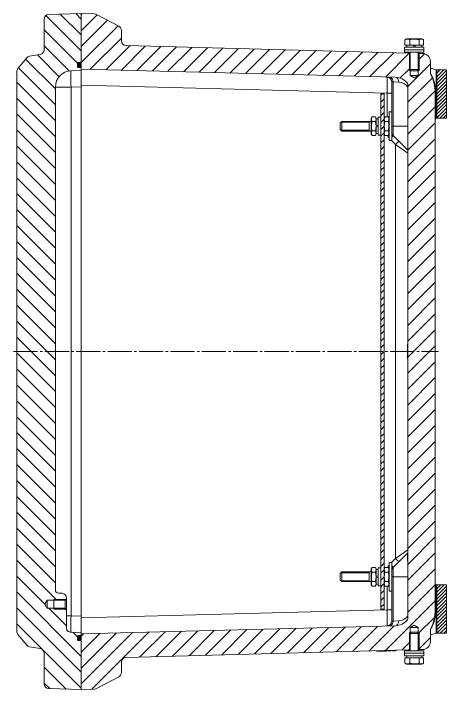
# Model space of a CAD drawing. Header units: millimetres. Extents: x -922 to 949, y -705 to 942.
# Drawn here: x -921.7 to -652.7, y -210 to 210 of the extents above; entities that cross this region are included whole.
import ezdxf

# ---------------------------------------------------------------- set-up
doc = ezdxf.new("R2010")
doc.units = ezdxf.units.MM
doc.linetypes.add('K5LT_AXLED', pattern=[19.5, 15, -1.5, 1.5, -1.5])
doc.linetypes.add('K5LT_THIN', pattern=[0])
pattern_1 = [(45, (0, 0), (-0.3535534, 0.3535534), [])]
pattern_2 = [(45, (0, 0), (-1.0606602, 1.0606602), [])]

# ---------------------------------------------------------------- blocks, each defined once
blk = doc.blocks.new('U22')
h = blk.add_hatch()
h.set_pattern_fill('', angle=45, style=0, pattern_type=0)
h.set_pattern_definition([(45, (0, 0), (-2.12132, 2.12132), [])])
h.paths.add_polyline_path([(-693.52, 160), (-693.52, -160), (-691.52, -160), (-691.52, 160)])
at = {"color": 7, "linetype": 'K5LT_THIN', "lineweight": 18}
for p, q in [((-693.52, -160), (-693.52, 160)), ((-691.52, 160), (-693.52, 160)), ((-691.52, -160), (-691.52, 160)), ((-688.32, 149), (-686.72, 149)), ((-688.32, 149), (-688.32, 140)), ((-686.72, 149), (-686.72, 140)), ((-717.72, 143), (-718.72, 142)), ((-699.52, 143), (-717.72, 143)), ((-717.72, 140), (-717.72, 143)), ((-700.72, 140), (-700.72, 143)), ((-698.93, 145.77), (-699.52, 144.75)), ((-699.52, 144.75), (-699.52, 135.25)), ((-696.91, 145.77), (-698.93, 145.77)), ((-696.91, 142.89), (-698.93, 142.89)), ((-696.32, 144.75), (-696.91, 145.77)), ((-696.32, 144.75), (-696.32, 135.25)), ((-695.12, 144.65), (-696.32, 144.65)), ((-693.52, 145.5), (-695.12, 145.5)), ((-695.12, 140), (-695.12, 145.5)), ((-691.52, 144.75), (-690.93, 145.77)), ((-690.93, 145.77), (-688.91, 145.77)), ((-690.93, 142.89), (-688.91, 142.89)), ((-688.91, 145.77), (-688.32, 144.75)), ((-718.72, 140), (-718.72, 142)), ((-718.72, 138), (-718.72, 140)), ((-717.72, 142.46), (-718.26, 142.46)), ((-700.72, 142.46), (-717.72, 142.46)), ((-717.72, 137), (-717.72, 140)), ((-700.72, 137), (-700.72, 140)), ((-696.32, 140.23), (-695.12, 140.67)), ((-696.32, 139.33), (-695.12, 139.77)), ((-695.12, 134.5), (-695.12, 140)), ((-688.32, 140), (-688.32, 131)), ((-685.84, 140), (-686.72, 140)), ((-686.72, 140), (-686.72, 131)), ((-717.72, 137), (-718.72, 138)), ((-717.72, 137.54), (-718.26, 137.54)), ((-700.72, 137.54), (-717.72, 137.54)), ((-699.52, 137), (-717.72, 137)), ((-698.93, 134.23), (-699.52, 135.25)), ((-696.91, 137.11), (-698.93, 137.11)), ((-696.32, 135.25), (-696.91, 134.23)), ((-695.12, 135.35), (-696.32, 135.35)), ((-693.52, 134.5), (-695.12, 134.5)), ((-691.52, 135.25), (-690.93, 134.23)), ((-690.93, 137.11), (-688.91, 137.11)), ((-688.91, 134.23), (-688.32, 135.25)), ((-696.91, 134.23), (-698.93, 134.23)), ((-690.93, 134.23), (-688.91, 134.23)), ((-688.32, 131), (-686.72, 131)), ((-698.93, -134.23), (-699.52, -135.25)), ((-696.91, -134.23), (-698.93, -134.23)), ((-696.32, -135.25), (-696.91, -134.23)), ((-691.52, -135.25), (-690.93, -134.23)), ((-690.93, -134.23), (-688.91, -134.23)), ((-688.91, -134.23), (-688.32, -135.25)), ((-688.32, -131), (-686.72, -131)), ((-688.32, -131), (-688.32, -140)), ((-686.72, -131), (-686.72, -140)), ((-717.72, -137), (-718.72, -138)), ((-718.72, -140), (-718.72, -138)), ((-717.72, -137.54), (-718.26, -137.54)), ((-699.52, -137), (-717.72, -137)), ((-717.72, -140), (-717.72, -137)), ((-700.72, -137.54), (-717.72, -137.54)), ((-700.72, -140), (-700.72, -137)), ((-699.52, -135.25), (-699.52, -144.75)), ((-696.91, -137.11), (-698.93, -137.11)), ((-696.32, -135.25), (-696.32, -144.75)), ((-695.12, -135.35), (-696.32, -135.35)), ((-693.52, -134.5), (-695.12, -134.5)), ((-695.12, -140), (-695.12, -134.5)), ((-690.93, -137.11), (-688.91, -137.11)), ((-718.72, -142), (-718.72, -140)), ((-717.72, -143), (-718.72, -142)), ((-717.72, -142.46), (-718.26, -142.46)), ((-717.72, -143), (-717.72, -140)), ((-700.72, -142.46), (-717.72, -142.46)), ((-700.72, -143), (-700.72, -140)), ((-696.32, -139.77), (-695.12, -139.33)), ((-696.32, -140.67), (-695.12, -140.23)), ((-695.12, -145.5), (-695.12, -140)), ((-688.32, -140), (-688.32, -149)), ((-686.72, -140), (-686.72, -149)), ((-699.52, -143), (-717.72, -143)), ((-698.93, -145.77), (-699.52, -144.75)), ((-696.91, -142.89), (-698.93, -142.89)), ((-696.91, -145.77), (-698.93, -145.77)), ((-696.32, -144.75), (-696.91, -145.77)), ((-695.12, -144.65), (-696.32, -144.65)), ((-693.52, -145.5), (-695.12, -145.5)), ((-691.52, -144.75), (-690.93, -145.77)), ((-690.93, -142.89), (-688.91, -142.89)), ((-690.93, -145.77), (-688.91, -145.77)), ((-688.91, -145.77), (-688.32, -144.75)), ((-688.32, -149), (-686.72, -149)), ((-693.52, -160), (-691.52, -160))]:
    blk.add_line(p, q, dxfattribs=at)
for points, knots in [([(-698.93, 145.77), (-699.04, 145.58), (-699.17, 145.3), (-699.29, 144.95), (-699.34, 144.74), (-699.36, 144.56), (-699.37, 144.38), (-699.37, 144.19), (-699.35, 143.97), (-699.29, 143.72), (-699.17, 143.35), (-699.03, 143.07), (-698.93, 142.89)], [0, 0, 0, 0, 2.66649, 3.810425, 4.700444, 5.503844, 6.294351, 7.038845, 8.091005, 9.12096, 10.454936, 13, 13, 13, 13]), ([(-698.93, 142.89), (-699, 142.63), (-699.1, 142.24), (-699.22, 141.68), (-699.29, 141.25), (-699.34, 140.82), (-699.36, 140.45), (-699.37, 140.1), (-699.37, 139.76), (-699.35, 139.39), (-699.31, 138.93), (-699.2, 138.15), (-699.05, 137.53), (-698.93, 137.11)], [0, 0, 0, 0, 1.896477, 2.871604, 4.103535, 5.062016, 5.927217, 6.778532, 7.580294, 8.339144, 9.455768, 10.905857, 14, 14, 14, 14]), ([(-696.91, 142.89), (-696.8, 143.08), (-696.66, 143.36), (-696.55, 143.71), (-696.5, 143.92), (-696.47, 144.1), (-696.46, 144.28), (-696.46, 144.47), (-696.49, 144.69), (-696.54, 144.94), (-696.66, 145.31), (-696.8, 145.59), (-696.91, 145.77)], [0, 0, 0, 0, 2.66649, 3.810425, 4.700444, 5.503844, 6.294351, 7.038845, 8.091005, 9.12096, 10.454936, 13, 13, 13, 13]), ([(-696.91, 137.11), (-696.83, 137.37), (-696.73, 137.76), (-696.62, 138.32), (-696.55, 138.75), (-696.5, 139.18), (-696.47, 139.55), (-696.46, 139.9), (-696.46, 140.24), (-696.48, 140.61), (-696.52, 141.07), (-696.64, 141.85), (-696.79, 142.47), (-696.91, 142.89)], [0, 0, 0, 0, 1.896477, 2.871604, 4.103535, 5.062016, 5.927217, 6.778532, 7.580294, 8.339144, 9.455768, 10.905857, 14, 14, 14, 14]), ([(-690.93, 145.77), (-691.04, 145.58), (-691.17, 145.3), (-691.29, 144.95), (-691.34, 144.74), (-691.36, 144.56), (-691.37, 144.38), (-691.37, 144.19), (-691.35, 143.97), (-691.29, 143.72), (-691.17, 143.35), (-691.03, 143.07), (-690.93, 142.89)], [0, 0, 0, 0, 2.66649, 3.810425, 4.700444, 5.503844, 6.294351, 7.038845, 8.091005, 9.12096, 10.454936, 13, 13, 13, 13]), ([(-690.93, 142.89), (-691, 142.63), (-691.1, 142.24), (-691.22, 141.68), (-691.29, 141.25), (-691.34, 140.82), (-691.36, 140.45), (-691.37, 140.1), (-691.37, 139.76), (-691.35, 139.39), (-691.31, 138.93), (-691.2, 138.15), (-691.05, 137.53), (-690.93, 137.11)], [0, 0, 0, 0, 1.896477, 2.871604, 4.103535, 5.062016, 5.927217, 6.778532, 7.580294, 8.339144, 9.455768, 10.905857, 14, 14, 14, 14]), ([(-688.91, 142.89), (-688.8, 143.08), (-688.66, 143.36), (-688.55, 143.71), (-688.5, 143.92), (-688.47, 144.1), (-688.46, 144.28), (-688.46, 144.47), (-688.49, 144.69), (-688.54, 144.94), (-688.66, 145.31), (-688.8, 145.59), (-688.91, 145.77)], [0, 0, 0, 0, 2.66649, 3.810425, 4.700444, 5.503844, 6.294351, 7.038845, 8.091005, 9.12096, 10.454936, 13, 13, 13, 13]), ([(-688.91, 137.11), (-688.83, 137.37), (-688.73, 137.76), (-688.62, 138.32), (-688.55, 138.75), (-688.5, 139.18), (-688.47, 139.55), (-688.46, 139.9), (-688.46, 140.24), (-688.48, 140.61), (-688.52, 141.07), (-688.64, 141.85), (-688.79, 142.47), (-688.91, 142.89)], [0, 0, 0, 0, 1.896477, 2.871604, 4.103535, 5.062016, 5.927217, 6.778532, 7.580294, 8.339144, 9.455768, 10.905857, 14, 14, 14, 14]), ([(-698.93, 137.11), (-699.04, 136.92), (-699.17, 136.64), (-699.29, 136.29), (-699.34, 136.08), (-699.36, 135.9), (-699.37, 135.72), (-699.37, 135.53), (-699.35, 135.31), (-699.29, 135.06), (-699.17, 134.69), (-699.03, 134.41), (-698.93, 134.23)], [0, 0, 0, 0, 2.66649, 3.810425, 4.700444, 5.503844, 6.294351, 7.038845, 8.091005, 9.12096, 10.454936, 13, 13, 13, 13]), ([(-696.91, 134.23), (-696.8, 134.42), (-696.66, 134.7), (-696.55, 135.05), (-696.5, 135.26), (-696.47, 135.44), (-696.46, 135.62), (-696.46, 135.81), (-696.49, 136.03), (-696.54, 136.28), (-696.66, 136.65), (-696.8, 136.93), (-696.91, 137.11)], [0, 0, 0, 0, 2.66649, 3.810425, 4.700444, 5.503844, 6.294351, 7.038845, 8.091005, 9.12096, 10.454936, 13, 13, 13, 13]), ([(-690.93, 137.11), (-691.04, 136.92), (-691.17, 136.64), (-691.29, 136.29), (-691.34, 136.08), (-691.36, 135.9), (-691.37, 135.72), (-691.37, 135.53), (-691.35, 135.31), (-691.29, 135.06), (-691.17, 134.69), (-691.03, 134.41), (-690.93, 134.23)], [0, 0, 0, 0, 2.66649, 3.810425, 4.700444, 5.503844, 6.294351, 7.038845, 8.091005, 9.12096, 10.454936, 13, 13, 13, 13]), ([(-688.91, 134.23), (-688.8, 134.42), (-688.66, 134.7), (-688.55, 135.05), (-688.5, 135.26), (-688.47, 135.44), (-688.46, 135.62), (-688.46, 135.81), (-688.49, 136.03), (-688.54, 136.28), (-688.66, 136.65), (-688.8, 136.93), (-688.91, 137.11)], [0, 0, 0, 0, 2.66649, 3.810425, 4.700444, 5.503844, 6.294351, 7.038845, 8.091005, 9.12096, 10.454936, 13, 13, 13, 13]), ([(-698.93, -134.23), (-699.04, -134.42), (-699.17, -134.7), (-699.29, -135.05), (-699.34, -135.26), (-699.36, -135.44), (-699.37, -135.62), (-699.37, -135.81), (-699.35, -136.03), (-699.29, -136.28), (-699.17, -136.65), (-699.03, -136.93), (-698.93, -137.11)], [0, 0, 0, 0, 2.66649, 3.810425, 4.700444, 5.503844, 6.294351, 7.038845, 8.091005, 9.12096, 10.454936, 13, 13, 13, 13]), ([(-696.91, -137.11), (-696.8, -136.92), (-696.66, -136.64), (-696.55, -136.29), (-696.5, -136.08), (-696.47, -135.9), (-696.46, -135.72), (-696.46, -135.53), (-696.49, -135.31), (-696.54, -135.06), (-696.66, -134.69), (-696.8, -134.41), (-696.91, -134.23)], [0, 0, 0, 0, 2.66649, 3.810425, 4.700444, 5.503844, 6.294351, 7.038845, 8.091005, 9.12096, 10.454936, 13, 13, 13, 13]), ([(-690.93, -134.23), (-691.04, -134.42), (-691.17, -134.7), (-691.29, -135.05), (-691.34, -135.26), (-691.36, -135.44), (-691.37, -135.62), (-691.37, -135.81), (-691.35, -136.03), (-691.29, -136.28), (-691.17, -136.65), (-691.03, -136.93), (-690.93, -137.11)], [0, 0, 0, 0, 2.66649, 3.810425, 4.700444, 5.503844, 6.294351, 7.038845, 8.091005, 9.12096, 10.454936, 13, 13, 13, 13]), ([(-688.91, -137.11), (-688.8, -136.92), (-688.66, -136.64), (-688.55, -136.29), (-688.5, -136.08), (-688.47, -135.9), (-688.46, -135.72), (-688.46, -135.53), (-688.49, -135.31), (-688.54, -135.06), (-688.66, -134.69), (-688.8, -134.41), (-688.91, -134.23)], [0, 0, 0, 0, 2.66649, 3.810425, 4.700444, 5.503844, 6.294351, 7.038845, 8.091005, 9.12096, 10.454936, 13, 13, 13, 13]), ([(-698.93, -137.11), (-699, -137.37), (-699.1, -137.76), (-699.22, -138.32), (-699.29, -138.75), (-699.34, -139.18), (-699.36, -139.55), (-699.37, -139.9), (-699.37, -140.24), (-699.35, -140.61), (-699.31, -141.07), (-699.2, -141.85), (-699.05, -142.47), (-698.93, -142.89)], [0, 0, 0, 0, 1.896477, 2.871604, 4.103535, 5.062016, 5.927217, 6.778532, 7.580294, 8.339144, 9.455768, 10.905857, 14, 14, 14, 14]), ([(-696.91, -142.89), (-696.83, -142.63), (-696.73, -142.24), (-696.62, -141.68), (-696.55, -141.25), (-696.5, -140.82), (-696.47, -140.45), (-696.46, -140.1), (-696.46, -139.76), (-696.48, -139.39), (-696.52, -138.93), (-696.64, -138.15), (-696.79, -137.53), (-696.91, -137.11)], [0, 0, 0, 0, 1.896477, 2.871604, 4.103535, 5.062016, 5.927217, 6.778532, 7.580294, 8.339144, 9.455768, 10.905857, 14, 14, 14, 14]), ([(-690.93, -137.11), (-691, -137.37), (-691.1, -137.76), (-691.22, -138.32), (-691.29, -138.75), (-691.34, -139.18), (-691.36, -139.55), (-691.37, -139.9), (-691.37, -140.24), (-691.35, -140.61), (-691.31, -141.07), (-691.2, -141.85), (-691.05, -142.47), (-690.93, -142.89)], [0, 0, 0, 0, 1.896477, 2.871604, 4.103535, 5.062016, 5.927217, 6.778532, 7.580294, 8.339144, 9.455768, 10.905857, 14, 14, 14, 14]), ([(-688.91, -142.89), (-688.83, -142.63), (-688.73, -142.24), (-688.62, -141.68), (-688.55, -141.25), (-688.5, -140.82), (-688.47, -140.45), (-688.46, -140.1), (-688.46, -139.76), (-688.48, -139.39), (-688.52, -138.93), (-688.64, -138.15), (-688.79, -137.53), (-688.91, -137.11)], [0, 0, 0, 0, 1.896477, 2.871604, 4.103535, 5.062016, 5.927217, 6.778532, 7.580294, 8.339144, 9.455768, 10.905857, 14, 14, 14, 14]), ([(-698.93, -142.89), (-699.04, -143.08), (-699.17, -143.36), (-699.29, -143.71), (-699.34, -143.92), (-699.36, -144.1), (-699.37, -144.28), (-699.37, -144.47), (-699.35, -144.69), (-699.29, -144.94), (-699.17, -145.31), (-699.03, -145.59), (-698.93, -145.77)], [0, 0, 0, 0, 2.66649, 3.810425, 4.700444, 5.503844, 6.294351, 7.038845, 8.091005, 9.12096, 10.454936, 13, 13, 13, 13]), ([(-696.91, -145.77), (-696.8, -145.58), (-696.66, -145.3), (-696.55, -144.95), (-696.5, -144.74), (-696.47, -144.56), (-696.46, -144.38), (-696.46, -144.19), (-696.49, -143.97), (-696.54, -143.72), (-696.66, -143.35), (-696.8, -143.07), (-696.91, -142.89)], [0, 0, 0, 0, 2.66649, 3.810425, 4.700444, 5.503844, 6.294351, 7.038845, 8.091005, 9.12096, 10.454936, 13, 13, 13, 13]), ([(-690.93, -142.89), (-691.04, -143.08), (-691.17, -143.36), (-691.29, -143.71), (-691.34, -143.92), (-691.36, -144.1), (-691.37, -144.28), (-691.37, -144.47), (-691.35, -144.69), (-691.29, -144.94), (-691.17, -145.31), (-691.03, -145.59), (-690.93, -145.77)], [0, 0, 0, 0, 2.66649, 3.810425, 4.700444, 5.503844, 6.294351, 7.038845, 8.091005, 9.12096, 10.454936, 13, 13, 13, 13]), ([(-688.91, -145.77), (-688.8, -145.58), (-688.66, -145.3), (-688.55, -144.95), (-688.5, -144.74), (-688.47, -144.56), (-688.46, -144.38), (-688.46, -144.19), (-688.49, -143.97), (-688.54, -143.72), (-688.66, -143.35), (-688.8, -143.07), (-688.91, -142.89)], [0, 0, 0, 0, 2.66649, 3.810425, 4.700444, 5.503844, 6.294351, 7.038845, 8.091005, 9.12096, 10.454936, 13, 13, 13, 13])]:
    blk.add_open_spline(points, degree=3, knots=knots, dxfattribs=at)
blk = doc.blocks.new('U21')
h = blk.add_hatch()
h.set_pattern_fill('', angle=-45, style=0, pattern_type=0)
h.set_pattern_definition([(-45, (0, 0), (4.94975, 4.94975), [])])
h.paths.add_polyline_path([(-895.72, -148.1), (-895.72, 164.34), (-894.93, 168.24), (-892.67, 171.52), (-889.32, 173.67), (-885.98, 174.34), (-879.72, 174.5), (-879.72, 176.3), (-879.78, 176.44), (-879.92, 176.5), (-881.52, 176.5), (-881.8, 176.62), (-881.92, 176.9), (-881.92, 179.1), (-881.8, 179.38), (-881.52, 179.5), (-879.92, 179.5), (-879.78, 179.56), (-879.72, 179.7), (-879.72, 210), (-899.8, 209.47), (-901.79, 208.65), (-902.71, 206.7), (-902.72, 206.48), (-902.72, 187.52), (-903.49, 185.51), (-905.2, 184.56), (-911.75, 183.41), (-913.53, 182.38), (-919.02, 175.84), (-919.72, 173.91), (-919.72, -173.91), (-919.02, -175.84), (-913.53, -182.38), (-911.75, -183.41), (-905.2, -184.56), (-903.35, -185.67), (-902.72, -187.52), (-902.72, -206.48), (-901.94, -208.49), (-900.02, -209.46), (-899.8, -209.47), (-879.72, -210), (-879.72, -179.7), (-879.78, -179.56), (-879.92, -179.5), (-881.52, -179.5), (-881.8, -179.38), (-881.92, -179.1), (-881.92, -176.9), (-881.8, -176.62), (-881.52, -176.5), (-879.92, -176.5), (-879.78, -176.44), (-879.72, -176.3), (-879.72, -174.5), (-885.98, -174.34), (-886.97, -174.26), (-888.3, -173.5), (-888.72, -172.28), (-888.72, -160.46), (-889.72, -159.46), (-900.72, -159.46), (-902.19, -157), (-900.72, -154.54), (-889.72, -154.54), (-888.72, -153.54), (-888.72, -153.21), (-889.49, -151.2), (-891.41, -150.23), (-891.56, -150.22), (-893.82, -150.1), (-895.2, -149.44)])
h = blk.add_hatch()
h.set_pattern_fill('', angle=45, style=0, pattern_type=0)
h.set_pattern_definition([(45, (0, 0), (-4.94975, 4.94975), [])])
h.paths.add_polyline_path([(-670.26, 174.77), (-670.26, 171.51), (-672.72, 170.03), (-675.18, 171.51), (-675.18, 174.77), (-675.72, 175.31), (-675.72, 185.05), (-676.1, 185.43), (-851.8, 190.03), (-853.79, 190.86), (-854.71, 192.8), (-854.72, 193.03), (-854.72, 199.53), (-855.49, 201.54), (-856.32, 202.19), (-870.09, 209.44), (-871.41, 209.78), (-879.72, 210), (-879.72, 175.5), (-684.46, 170.39), (-680.58, 169.49), (-677.35, 167.16), (-676.94, 166.68), (-676.72, 166.05), (-676.72, -166.05), (-676.94, -166.68), (-680.01, -169.21), (-683.82, -170.35), (-684.46, -170.39), (-879.72, -175.5), (-879.72, -210), (-871.41, -209.78), (-870.09, -209.44), (-856.32, -202.19), (-854.9, -200.57), (-854.72, -199.53), (-854.72, -193.03), (-853.94, -191.02), (-852.02, -190.05), (-851.8, -190.03), (-676.1, -185.43), (-675.72, -185.05), (-675.72, -175.31), (-675.18, -174.77), (-675.18, -171.51), (-672.72, -170.03), (-670.26, -171.51), (-670.26, -174.77), (-669.72, -175.31), (-669.72, -185.05), (-669.51, -185.26), (-667.59, -185.21), (-664.92, -184.35), (-663.13, -182.2), (-662.72, -180.21), (-662.72, -173.02), (-662.49, -172.1), (-660.33, -166.17), (-659.72, -160.65), (-659.72, 160.65), (-660.51, 166.91), (-662.49, 172.1), (-662.72, 173.02), (-662.72, 180.21), (-663.5, 182.9), (-665.61, 184.74), (-667.59, 185.21), (-669.51, 185.26), (-669.72, 185.05), (-669.72, 175.31)])
h = blk.add_hatch()
h.set_pattern_fill('', angle=45, style=0, pattern_type=0)
h.set_pattern_definition(pattern_1)
h.paths.add_polyline_path([(-879.72, 176.3), (-879.72, 179.7), (-879.78, 179.56), (-879.92, 179.5), (-881.52, 179.5), (-881.8, 179.38), (-881.92, 179.1), (-881.92, 176.9), (-881.8, 176.62), (-881.52, 176.5), (-879.92, 176.5), (-879.78, 176.44)])
h.paths.add_polyline_path([(-879.72, -179.7), (-879.72, -176.3), (-879.78, -176.44), (-879.92, -176.5), (-881.52, -176.5), (-881.8, -176.62), (-881.92, -176.9), (-881.92, -179.1), (-881.8, -179.38), (-881.52, -179.5), (-879.92, -179.5), (-879.78, -179.56)])
h = blk.add_hatch()
h.set_pattern_fill('', angle=45, style=0, pattern_type=0)
h.set_pattern_definition(pattern_2)
h.paths.add_polyline_path([(-658.72, 175), (-658.72, 145), (-652.72, 145), (-652.72, 175)])
h = blk.add_hatch()
h.set_pattern_fill('', angle=45, style=0, pattern_type=0)
h.set_pattern_definition(pattern_2)
h.paths.add_polyline_path([(-658.72, -145), (-658.72, -175), (-652.72, -175), (-652.72, -145)])
h = blk.add_hatch()
h.set_pattern_fill('', angle=45, style=0, pattern_type=0)
h.set_pattern_definition(pattern_1)
h.paths.add_polyline_path([(-695.96, -185.95), (-695.95, -186.25), (-690.06, -186.1), (-690.07, -185.8)])
h.paths.add_polyline_path([(-689.07, -185.77), (-689.06, -186.07), (-687.06, -186.02), (-687.07, -185.72)])
h.paths.add_polyline_path([(-686.27, -185.7), (-686.26, -186), (-684.26, -185.94), (-684.27, -185.64)])
at = {"color": 7, "linetype": 'K5LT_THIN', "lineweight": 18}
for p, q in [((-879.72, 210), (-899.8, 209.47)), ((-879.72, 210), (-879.72, 179.7)), ((-871.41, 209.78), (-879.72, 210)), ((-879.72, 175.5), (-879.72, 210)), ((-902.72, 206.48), (-902.72, 187.52)), ((-856.32, 202.19), (-870.09, 209.44)), ((-854.72, 193.03), (-854.72, 199.53)), ((-678.49, 190.31), (-678.49, 193.72)), ((-678.41, 193.77), (-677.47, 194.31)), ((-667.97, 194.31), (-677.47, 194.31)), ((-675.47, 190.31), (-675.47, 193.72)), ((-669.7, 190.31), (-669.7, 193.72)), ((-667.03, 193.77), (-667.97, 194.31)), ((-666.95, 190.31), (-666.95, 193.72)), ((-676.1, 185.43), (-851.8, 190.03)), ((-678.72, 189.11), (-678.72, 187.51)), ((-672.56, 189.11), (-678.72, 189.11)), ((-678.49, 190.31), (-675.47, 190.31)), ((-677.37, 190.31), (-677.37, 189.11)), ((-675.47, 190.31), (-669.7, 190.31)), ((-672.32, 190.06), (-673.17, 190.06)), ((-666.72, 189.11), (-672.56, 189.11)), ((-669.7, 190.31), (-666.95, 190.31)), ((-668.07, 190.31), (-668.07, 189.11)), ((-666.72, 189.11), (-666.72, 187.51)), ((-678.72, 187.51), (-678.72, 185.91)), ((-672.56, 187.51), (-678.72, 187.51)), ((-672.56, 187.51), (-678.72, 187.51)), ((-672.56, 185.91), (-678.72, 185.91)), ((-675.72, 185.05), (-676.1, 185.43)), ((-676.1, 185.43), (-675.72, 185.42)), ((-675.72, 185.91), (-675.72, 175.31)), ((-675.72, 185.05), (-675.72, 174.51)), ((-675.18, 185.91), (-675.18, 175.31)), ((-666.72, 187.51), (-672.56, 187.51)), ((-666.72, 187.51), (-672.56, 187.51)), ((-666.72, 185.91), (-672.56, 185.91)), ((-670.26, 185.91), (-670.26, 175.31)), ((-669.72, 185.91), (-669.72, 175.31)), ((-669.72, 185.05), (-669.51, 185.26)), ((-669.72, 185.26), (-669.51, 185.26)), ((-669.72, 185.05), (-669.72, 174.51)), ((-667.59, 185.21), (-669.51, 185.26)), ((-666.72, 187.51), (-666.72, 185.91)), ((-913.53, 182.38), (-919.02, 175.84)), ((-913.53, 182.38), (-913.53, 182.38)), ((-905.2, 184.56), (-911.75, 183.41)), ((-881.92, 179.1), (-881.92, 176.9)), ((-881.92, 179.1), (-881.92, 176.9)), ((-879.92, 179.5), (-881.52, 179.5)), ((-879.92, 179.5), (-881.52, 179.5)), ((-881.52, 176.5), (-879.92, 176.5)), ((-881.52, 176.5), (-879.92, 176.5)), ((-879.72, 176.3), (-879.72, 179.7)), ((-662.72, 173.02), (-662.72, 180.21)), ((-919.72, 173.91), (-919.72, -173.91)), ((-879.72, 174.5), (-885.98, 174.34)), ((-879.72, 176.3), (-879.72, 174.5)), ((-684.46, 170.39), (-879.72, 175.5)), ((-879.72, 174.5), (-879.72, 164.5)), ((-675.72, 175.31), (-674.72, 174.31)), ((-669.72, 175.31), (-675.72, 175.31)), ((-675.18, 174.51), (-675.72, 174.51)), ((-675.18, 175.31), (-675.18, 174.77)), ((-675.18, 171.51), (-675.18, 174.77)), ((-675.18, 174.51), (-674.91, 174.51)), ((-670.72, 174.31), (-674.72, 174.31)), ((-669.72, 175.31), (-670.72, 174.31)), ((-670.52, 174.51), (-670.26, 174.51)), ((-670.26, 175.31), (-670.26, 174.77)), ((-670.26, 171.51), (-670.26, 174.77)), ((-669.72, 174.51), (-670.26, 174.51)), ((-662.72, 176.07), (-659.09, 175.1)), ((-659.09, 175.1), (-659.09, 144.9)), ((-658.72, 145), (-658.72, 175)), ((-652.72, 175), (-658.72, 175)), ((-652.72, 145), (-652.72, 175)), ((-672.72, 170.03), (-675.18, 171.51)), ((-675.18, 171.51), (-670.26, 171.51)), ((-672.72, 170.03), (-670.26, 171.51)), ((-895.72, -148.1), (-895.72, 164.34)), ((-885.98, 164.34), (-895.72, 164.34)), ((-885.98, 164.34), (-879.72, 164.5)), ((-885.98, -164.34), (-885.98, 164.34)), ((-689.64, 160.53), (-879.72, 165.5)), ((-879.72, 164.5), (-879.72, -164.5)), ((-685.84, 167.48), (-686.72, 167.52)), ((-686.72, 148.18), (-686.72, 167.52)), ((-685.84, 140), (-685.84, 167.48)), ((-682.41, 167.39), (-685.84, 167.48)), ((-676.72, 166.05), (-676.72, -166.05)), ((-689.64, 160.53), (-686.72, 160.53)), ((-689.64, 160.53), (-689.64, 145.77)), ((-659.72, -160.65), (-659.72, 160.65)), ((-659.35, 160.63), (-659.35, 144.83)), ((-659.35, 144.83), (-659.09, 144.9)), ((-658.72, 145), (-652.72, 145)), ((-685.84, 140), (-685.84, 134.12)), ((-676.72, 140), (-685.84, 140)), ((-684.46, 128.57), (-686.88, 131)), ((-676.72, 125), (-685.84, 134.12)), ((-684.46, 128.57), (-684.46, -128.57)), ((-684.46, 128.57), (-676.72, 123.16)), ((-676.94, 3.97), (-676.72, 3.97)), ((-676.94, 3.97), (-676.94, -3.97)), ((-676.94, -3.97), (-676.72, -3.97)), ((-676.72, -125), (-685.84, -134.12)), ((-676.72, -123.16), (-684.46, -128.57)), ((-677.01, -129.6), (-677.01, -125.8)), ((-684.46, -128.57), (-686.88, -131)), ((-685.84, -134.12), (-685.84, -140)), ((-685.84, -140), (-686.72, -140)), ((-685.84, -167.48), (-685.84, -140)), ((-676.72, -140), (-685.84, -140)), ((-689.64, -145.77), (-689.64, -160.53)), ((-659.35, -144.83), (-659.09, -144.9)), ((-659.35, -144.83), (-659.35, -160.63)), ((-659.09, -144.9), (-659.09, -175.1)), ((-658.72, -175), (-658.72, -145)), ((-652.72, -145), (-658.72, -145)), ((-652.72, -175), (-652.72, -145)), ((-891.56, -150.22), (-893.82, -150.1)), ((-686.72, -167.52), (-686.72, -148.18)), ((-902.19, -157), (-900.72, -154.54)), ((-900.72, -154.54), (-889.72, -154.54)), ((-900.72, -159.46), (-900.72, -154.54)), ((-896.72, -154.54), (-896.72, -154)), ((-889.18, -154), (-896.72, -154)), ((-896.72, -159.46), (-896.72, -154.54)), ((-889.72, -154.54), (-888.72, -153.54)), ((-889.72, -159.46), (-889.72, -154.54)), ((-888.72, -153.54), (-888.72, -153.21)), ((-888.72, -160.46), (-888.72, -153.54)), ((-902.19, -157), (-900.72, -159.46)), ((-900.72, -159.46), (-889.72, -159.46)), ((-896.72, -160), (-896.72, -159.46)), ((-889.72, -159.46), (-888.72, -160.46)), ((-889.18, -160), (-896.72, -160)), ((-888.72, -172.28), (-888.72, -160.46)), ((-689.64, -160.53), (-879.72, -165.5)), ((-686.72, -160.53), (-689.64, -160.53)), ((-888.72, -164.34), (-885.98, -164.34)), ((-885.98, -164.34), (-879.72, -164.5)), ((-879.72, -164.5), (-879.72, -174.5)), ((-685.84, -167.48), (-686.72, -167.52)), ((-682.41, -167.39), (-685.84, -167.48)), ((-879.72, -175.5), (-684.46, -170.39)), ((-672.72, -170.03), (-675.18, -171.51)), ((-675.18, -171.51), (-670.26, -171.51)), ((-675.18, -171.51), (-675.18, -174.77)), ((-672.72, -170.03), (-670.26, -171.51)), ((-670.26, -171.51), (-670.26, -174.77)), ((-919.02, -175.84), (-913.53, -182.38)), ((-885.98, -174.34), (-879.72, -174.5)), ((-879.72, -174.5), (-879.72, -176.3)), ((-879.72, -210), (-879.72, -175.5)), ((-879.72, -179.7), (-879.72, -176.3)), ((-675.72, -175.31), (-674.72, -174.31)), ((-675.72, -185.05), (-675.72, -174.51)), ((-675.72, -174.51), (-675.18, -174.51)), ((-675.72, -185.91), (-675.72, -175.31)), ((-675.72, -175.31), (-672.64, -175.31)), ((-675.18, -174.51), (-674.91, -174.51)), ((-675.18, -175.31), (-675.18, -174.77)), ((-675.18, -185.91), (-675.18, -175.31)), ((-674.72, -174.31), (-672.66, -174.31)), ((-672.66, -174.31), (-670.72, -174.31)), ((-672.64, -175.31), (-669.72, -175.31)), ((-669.72, -175.31), (-670.72, -174.31)), ((-670.52, -174.51), (-670.26, -174.51)), ((-670.26, -174.51), (-669.72, -174.51)), ((-670.26, -175.31), (-670.26, -174.77)), ((-670.26, -185.91), (-670.26, -175.31)), ((-669.72, -185.05), (-669.72, -174.51)), ((-669.72, -185.91), (-669.72, -175.31)), ((-662.72, -180.21), (-662.72, -173.02)), ((-662.72, -176.07), (-659.09, -175.1)), ((-658.72, -175), (-652.72, -175)), ((-881.92, -176.9), (-881.92, -179.1)), ((-881.92, -176.9), (-881.92, -179.1)), ((-879.92, -176.5), (-881.52, -176.5)), ((-879.92, -176.5), (-881.52, -176.5)), ((-881.52, -179.5), (-879.92, -179.5)), ((-881.52, -179.5), (-879.92, -179.5)), ((-879.72, -179.7), (-879.72, -210)), ((-913.53, -182.38), (-913.95, -181.87)), ((-913.53, -182.38), (-913.53, -182.38)), ((-913.53, -182.38), (-913.53, -182.38)), ((-913.53, -182.38), (-913.53, -182.38)), ((-911.75, -183.41), (-905.2, -184.56)), ((-902.72, -187.52), (-902.72, -206.48)), ((-851.8, -190.03), (-676.1, -185.43)), ((-695.96, -185.95), (-690.07, -185.8)), ((-695.96, -185.95), (-695.95, -186.25)), ((-695.95, -186.25), (-690.06, -186.1)), ((-690.06, -186.1), (-690.07, -185.8)), ((-689.07, -185.77), (-687.07, -185.72)), ((-689.07, -185.77), (-689.06, -186.07)), ((-689.06, -186.07), (-687.06, -186.02)), ((-687.06, -186.02), (-687.07, -185.72)), ((-686.27, -185.7), (-684.27, -185.64)), ((-686.27, -185.7), (-686.26, -186)), ((-686.26, -186), (-684.26, -185.94)), ((-684.26, -185.94), (-684.27, -185.64)), ((-678.72, -187.51), (-678.72, -185.91)), ((-678.72, -185.91), (-666.72, -185.91)), ((-678.72, -189.11), (-678.72, -187.51)), ((-678.72, -187.51), (-666.72, -187.51)), ((-678.72, -187.51), (-666.72, -187.51)), ((-675.72, -185.05), (-676.1, -185.43)), ((-676.1, -185.43), (-675.72, -185.42)), ((-669.72, -185.05), (-669.51, -185.26)), ((-669.72, -185.26), (-669.51, -185.26)), ((-669.51, -185.26), (-667.59, -185.21)), ((-666.72, -187.51), (-666.72, -185.91)), ((-666.72, -189.11), (-666.72, -187.51)), ((-854.72, -199.53), (-854.72, -193.03)), ((-678.72, -189.11), (-666.72, -189.11)), ((-675.47, -190.31), (-678.49, -190.31)), ((-678.49, -190.31), (-678.49, -193.72)), ((-677.37, -190.31), (-677.37, -189.11)), ((-669.7, -190.31), (-675.47, -190.31)), ((-675.47, -190.31), (-675.47, -193.72)), ((-669.7, -190.31), (-669.7, -193.72)), ((-666.95, -190.31), (-669.7, -190.31)), ((-668.07, -190.31), (-668.07, -189.11)), ((-666.95, -190.31), (-666.95, -193.72)), ((-678.41, -193.77), (-677.47, -194.31)), ((-677.47, -194.31), (-667.97, -194.31)), ((-667.03, -193.77), (-667.97, -194.31)), ((-870.09, -209.44), (-856.32, -202.19)), ((-899.8, -209.47), (-879.72, -210)), ((-879.72, -210), (-871.41, -209.78))]:
    blk.add_line(p, q, dxfattribs=at)
at = {"color": 30, "linetype": 'K5LT_AXLED', "lineweight": 18, "true_color": 0xff8000}
blk.add_line((-921.72, 0), (-657.72, 0), dxfattribs=at)
at = {"color": 7, "linetype": 'K5LT_THIN', "lineweight": 18}
for centre, radius, start, end in [((-899.72, 206.48), 3, 91.5, 180), ((-871.49, 206.78), 3, 62.2396, 88.5), ((-871.49, 206.78), 3, 62.2396, 62.2722), ((-857.72, 199.53), 3, 0, 62.2396), ((-676.08, 189.74), 4.66, 120.0079, 121.1812), ((-669.36, 189.74), 4.66, 58.8188, 59.9921), ((-851.72, 193.03), 3, 180, 268.5), ((-905.72, 187.52), 3, 280, 0), ((-667.72, 180.21), 5, 0, 88.5), ((-911.23, 180.45), 3, 100, 140), ((-911.23, 180.45), 3, 114.9814, 140.0209), ((-881.52, 179.1), 0.4, 90, 180), ((-881.52, 179.1), 0.4, 90, 180), ((-881.52, 176.9), 0.4, 180, 270), ((-881.52, 176.9), 0.4, 180, 270), ((-879.92, 179.7), 0.2, 270, 0), ((-879.92, 179.7), 0.2, 270, 0), ((-879.92, 176.3), 0.2, 0, 90), ((-879.92, 176.3), 0.2, 0, 90), ((-916.72, 173.91), 3, 140, 180), ((-885.72, 164.34), 10, 91.5, 180), ((-660.72, 173.02), 2, 180, 207.266), ((-659.22, 174.62), 0.5, 0, 75), ((-689.72, 167.52), 3, 0, 88.5), ((-689.72, 167.52), 3, 0, 88.5), ((-689.72, 167.52), 3, 359.9991, 78.8501), ((-684.72, 160.39), 10, 38.9424, 88.5), ((-684.72, 160.65), 25, 0, 27.266), ((-682.6, 160.39), 7, 32.8798, 88.5), ((-677.72, 166.05), 1, 0, 38.9424), ((-659.22, 144.35), 0.5, 105, 180), ((-659.22, 145.38), 0.5, 285, 0), ((-683.72, 136.24), 3, 180, 225), ((-683.64, 136.24), 6, 199.6348, 218.7618), ((-683.64, -136.24), 6, 141.2382, 160.3652), ((-683.72, -136.24), 3, 135, 180), ((-659.22, -144.35), 0.5, 180, 255), ((-659.22, -145.38), 0.5, 0, 75), ((-893.72, -148.1), 2, 180, 267), ((-891.72, -153.21), 3, 0, 87), ((-684.72, -160.65), 25, 332.734, 0), ((-689.72, -167.52), 3, 271.5, 0), ((-689.72, -167.52), 3, 271.5, 0), ((-689.72, -167.52), 3, 271.501, 359.9991), ((-684.72, -160.39), 10, 271.5, 321.0576), ((-682.6, -160.39), 7, 271.5, 327.1202), ((-677.72, -166.05), 1, 321.0576, 0), ((-660.72, -173.02), 2, 152.734, 180), ((-916.72, -173.91), 3, 180, 220), ((-886.72, -172.28), 2, 180, 262.8192), ((-885.72, -164.34), 10, 262.8192, 268.5), ((-879.92, -176.3), 0.2, 270, 0), ((-879.92, -176.3), 0.2, 270, 0), ((-659.22, -174.62), 0.5, 285, 0), ((-881.52, -176.9), 0.4, 90, 180), ((-881.52, -176.9), 0.4, 90, 180), ((-881.52, -179.1), 0.4, 180, 270), ((-881.52, -179.1), 0.4, 180, 270), ((-879.92, -179.7), 0.2, 0, 90), ((-879.92, -179.7), 0.2, 0, 90), ((-667.72, -180.21), 5, 271.5, 0), ((-911.23, -180.45), 3, 220, 260), ((-911.23, -180.45), 3, 219.9766, 240.5248), ((-905.72, -187.52), 3, 0, 80), ((-851.72, -193.03), 3, 91.5, 180), ((-851.72, -193.03), 3, 91.5085, 177.8998), ((-676.08, -189.74), 4.66, 238.8188, 239.9921), ((-669.36, -189.74), 4.66, 300.0079, 301.1812), ((-857.72, -199.53), 3, 297.7604, 0), ((-899.72, -206.48), 3, 180, 268.5), ((-871.49, -206.78), 3, 271.5, 297.7604)]:
    blk.add_arc(centre, radius, start, end, dxfattribs=at)
for centre, major_axis, ratio, start_param, end_param in [((-672.72, 188.48), (4.65, -12.78), 0.008414, -4.666275, -4.571875), ((-672.72, 190.94), (3.05, -8.38), 0.008414, 1.347823, 1.492723), ((-672.72, 190.94), (4.65, -12.78), 0.008414, 1.424159, 1.51856), ((-885.72, 164.34), (0.26, -10), 0.026168, 3.141593, 4.711704), ((-689.72, 160.52), (0.08, 10), 0.007848, 4.71293, 6.282978), ((-687.96, 167.48), (0.08, 3), 0.706986, 4.7309, 6.283185), ((-684.53, 167.39), (0.08, 3), 0.706986, 4.7309, 6.283185), ((-659.22, 160.65), (-0.5, 0), 0.041339, 0, 1.308997), ((-687.96, 132), (2.12, 2.12), 0.018513, 5.319602, 6.283185), ((-684.53, 128.57), (2.12, 2.12), 0.018513, 4.7309, 6.283185), ((-684.53, -128.57), (2.12, -2.12), 0.018513, 0, 1.552285), ((-677.72, -129.1), (1, 0), 0.707127, 5.497787, 6.283155), ((-687.96, -132), (2.12, -2.12), 0.018513, 0, 0.963584), ((-689.72, -160.52), (0.08, -10), 0.007848, 0.00024, 1.570255), ((-659.22, -160.65), (-0.5, 0), 0.041339, 4.974188, 6.283185), ((-885.72, -164.34), (-0.26, -10), 0.026168, 4.713074, 6.283185), ((-687.96, -167.48), (0.08, -3), 0.706986, 0, 1.552285), ((-684.53, -167.39), (0.08, -3), 0.706986, 0, 1.552285)]:
    blk.add_ellipse(centre, major_axis=major_axis, ratio=ratio, start_param=start_param, end_param=end_param, dxfattribs=at)
for points, knots in [([(-675.47, 193.72), (-675.67, 193.83), (-675.96, 193.97), (-676.33, 194.08), (-676.55, 194.13), (-676.74, 194.16), (-676.93, 194.17), (-677.13, 194.16), (-677.35, 194.14), (-677.62, 194.08), (-678, 193.96), (-678.3, 193.82), (-678.49, 193.72)], [0, 0, 0, 0, 2.66649, 3.810425, 4.700444, 5.503844, 6.294351, 7.038845, 8.091005, 9.12096, 10.454936, 13, 13, 13, 13]), ([(-669.7, 193.72), (-669.95, 193.79), (-670.34, 193.89), (-670.9, 194.01), (-671.34, 194.08), (-671.76, 194.13), (-672.14, 194.16), (-672.49, 194.17), (-672.82, 194.16), (-673.2, 194.15), (-673.66, 194.1), (-674.44, 193.99), (-675.06, 193.84), (-675.47, 193.72)], [0, 0, 0, 0, 1.896477, 2.871604, 4.103535, 5.062016, 5.927217, 6.778532, 7.580294, 8.339144, 9.455768, 10.905857, 14, 14, 14, 14]), ([(-667.03, 193.77), (-667.17, 193.85), (-667.4, 193.97), (-667.7, 194.07), (-667.92, 194.13), (-668.09, 194.15), (-668.25, 194.17), (-668.43, 194.17), (-668.63, 194.15), (-668.88, 194.09), (-669.24, 193.97), (-669.52, 193.83), (-669.7, 193.72)], [0, 0, 0, 0, 2.06608, 3.469145, 4.386236, 5.164667, 5.945062, 6.692878, 7.771513, 8.841334, 10.250222, 13, 13, 13, 13]), ([(-662.72, 172.93), (-662.49, 172.54), (-662.06, 171.76), (-661.48, 170.57), (-660.99, 169.4), (-660.56, 168.21), (-660.19, 166.98), (-659.89, 165.74), (-659.65, 164.52), (-659.49, 163.31), (-659.39, 162.22), (-659.35, 161.33), (-659.34, 160.83), (-659.35, 160.63)], [0, 0, 0, 0, 1.815858, 3.394677, 4.793882, 6.191528, 7.587613, 8.895848, 10.17522, 11.380379, 12.540186, 13.398275, 14, 14, 14, 14]), ([(-676.72, 4.85), (-676.75, 4.78), (-676.81, 4.65), (-676.87, 4.46), (-676.9, 4.34), (-676.92, 4.26), (-676.93, 4.19), (-676.93, 4.12), (-676.94, 4.05), (-676.94, 4), (-676.94, 3.97)], [0, 0, 0, 0, 3.393972, 5.786907, 7.178806, 7.853191, 8.585528, 9.375817, 10.196349, 11, 11, 11, 11]), ([(-676.72, -4.85), (-676.75, -4.78), (-676.81, -4.65), (-676.87, -4.46), (-676.9, -4.34), (-676.92, -4.26), (-676.93, -4.19), (-676.93, -4.12), (-676.94, -4.05), (-676.94, -4), (-676.94, -3.97)], [0, 0, 0, 0, 3.393972, 5.786907, 7.178806, 7.853191, 8.585528, 9.375817, 10.196349, 11, 11, 11, 11]), ([(-677.01, -125.8), (-676.96, -125.75), (-676.88, -125.66), (-676.79, -125.49), (-676.74, -125.34), (-676.72, -125.22), (-676.72, -125.15), (-676.72, -125.12)], [0, 0, 0, 0, 2.095177, 3.952632, 5.738268, 7.097433, 8, 8, 8, 8]), ([(-676.72, -125.12), (-676.72, -125.15), (-676.72, -125.18), (-676.73, -125.24), (-676.73, -125.26), (-676.74, -125.31), (-676.75, -125.33), (-676.76, -125.37), (-676.76, -125.39), (-676.77, -125.41), (-676.78, -125.41), (-676.78, -125.41)], [0.000911, 0.000911, 0.000911, 0.000911, 5.034538, 5.034538, 10.069076, 10.069076, 15.103614, 15.103614, 20.303614, 20.303614, 26, 26, 26, 26]), ([(-659.35, -160.63), (-659.34, -161.13), (-659.38, -162.08), (-659.5, -163.44), (-659.69, -164.72), (-659.94, -165.96), (-660.26, -167.22), (-660.65, -168.46), (-661.1, -169.67), (-661.6, -170.83), (-662.14, -171.92), (-662.52, -172.6), (-662.72, -172.93)], [0, 0, 0, 0, 1.352861, 2.601897, 3.73855, 4.957438, 6.203761, 7.514903, 8.859326, 10.203831, 11.582056, 13, 13, 13, 13]), ([(-678.49, -193.72), (-678.29, -193.83), (-678, -193.97), (-677.63, -194.08), (-677.41, -194.13), (-677.22, -194.16), (-677.03, -194.17), (-676.83, -194.17), (-676.61, -194.14), (-676.34, -194.09), (-675.96, -193.97), (-675.66, -193.83), (-675.47, -193.72)], [0, 0, 0, 0, 2.66649, 3.810425, 4.700444, 5.503844, 6.294351, 7.038845, 8.091005, 9.12096, 10.454936, 13, 13, 13, 13]), ([(-675.47, -193.72), (-675.22, -193.8), (-674.83, -193.9), (-674.27, -194.01), (-673.83, -194.08), (-673.41, -194.13), (-673.04, -194.16), (-672.69, -194.17), (-672.35, -194.17), (-671.98, -194.15), (-671.51, -194.11), (-670.73, -193.99), (-670.11, -193.84), (-669.7, -193.72)], [0, 0, 0, 0, 1.896477, 2.871604, 4.103535, 5.062016, 5.927217, 6.778532, 7.580294, 8.339144, 9.455768, 10.905857, 14, 14, 14, 14]), ([(-669.7, -193.72), (-669.51, -193.84), (-669.26, -193.96), (-668.95, -194.07), (-668.76, -194.12), (-668.58, -194.16), (-668.38, -194.17), (-668.18, -194.17), (-667.97, -194.14), (-667.71, -194.08), (-667.39, -193.97), (-667.15, -193.84), (-667.03, -193.77)], [0, 0, 0, 0, 2.778174, 3.726036, 4.53484, 5.54581, 6.388221, 7.336865, 8.416621, 9.466171, 11.124023, 13, 13, 13, 13])]:
    blk.add_open_spline(points, degree=3, knots=knots, dxfattribs=at)
for points in [[(-676.75, -125.33), (-676.8, -125.4), (-676.9, -125.54), (-676.99, -125.7), (-677.01, -125.77), (-677.01, -125.8)], [(-676.72, -130.1), (-676.78, -130.08), (-676.88, -130.01), (-676.99, -129.84), (-677.01, -129.68), (-677.01, -129.6)]]:
    blk.add_open_spline(points, degree=3, dxfattribs=at)
blk.add_blockref('U22', (0, 0))

msp = doc.modelspace()

# ---------------------------------------------------------------- block references
msp.add_blockref('U21', (0, 0))

doc.saveas('drawing.dxf')
